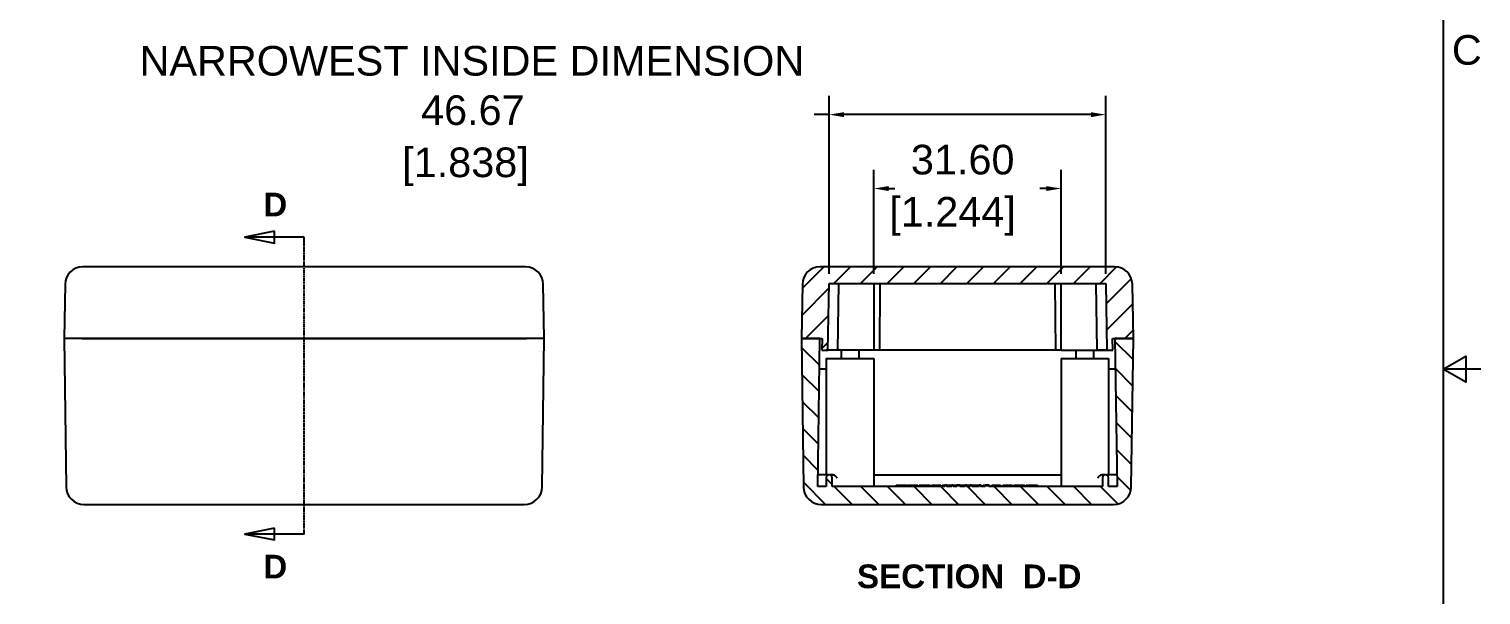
# Model space of a CAD drawing. Extents: x 13 to 546, y 6 to 425.
# Drawn here: x 301.2 to 546.1, y 177.8 to 273.3 of the extents above; entities that cross this region are included whole.
import ezdxf

# ---------------------------------------------------------------- set-up
doc = ezdxf.new("R2010")
doc.units = 0
doc.linetypes.add('DOUBLE_DASH_CHAIN', pattern=[1.2403, 0.6614, -0.0827, 0.1654, -0.0827, 0.1654, -0.0827])
doc.layers.get('0').update_dxf_attribs({"linetype": 'CONTINUOUS'})
doc.layers.get('DEFPOINTS').update_dxf_attribs({"linetype": 'CONTINUOUS'})
for name, color, linetype in [('DIMENSION__ANSI_', 7, 'CONTINUOUS'), ('HATCH__ANSI_', 7, 'CONTINUOUS'), ('SECTION_LINE__ANSI_', 7, 'DOUBLE_DASH_CHAIN'), ('SKETCH_GEOMETRY__ANSI_', 7, 'CONTINUOUS'), ('SYMBOL__ANSI_', 7, 'CONTINUOUS'), ('VISIBLE__ANSI_', 7, 'CONTINUOUS')]:
    doc.layers.add(name, color=color, linetype=linetype)
doc.styles.add('NOTE_TEXT__ANSI_', font='ARIAL.TTF')
doc.styles.add('TEXT_STYLE20', font='ARIAL.TTF')
doc.styles.add('TEXT_STYLE62', font='ARIALBD.TTF')
doc.dimstyles.get("Standard").update_dxf_attribs({"dimtxt": 2.5, "dimasz": 2.5, "dimexe": 1.25, "dimexo": 0.625, "dimtad": 1, "dimcen": 2.5, "dimazin": 3, "dimtfac": 1, "dimtmove": 0, "dimatfit": 3})

# ---------------------------------------------------------------- blocks, each defined once
blk = doc.blocks.new('2DTRANSSECTION3')
at = {"layer": 'SECTION_LINE__ANSI_', "linetype": 'CONTINUOUS'}
for p, q in [((342.57, 239.2), (337.57, 238.2)), ((342.57, 238.2), (337.57, 238.2)), ((337.57, 238.2), (342.57, 237.2)), ((342.57, 237.2), (342.57, 239.2)), ((347.57, 238.2), (342.57, 238.2)), ((342.57, 189.1), (337.57, 188.1)), ((342.57, 187.1), (342.57, 189.1)), ((342.57, 188.1), (337.57, 188.1)), ((337.57, 188.1), (342.57, 187.1)), ((347.57, 188.1), (342.57, 188.1))]:
    blk.add_line(p, q, dxfattribs=at)
at = {"layer": 'SECTION_LINE__ANSI_', "linetype": 'DOUBLE_DASH_CHAIN'}
blk.add_line((347.57, 188.1), (347.57, 238.2), dxfattribs=at)
at = {"layer": 'SECTION_LINE__ANSI_'}
for p, q in [((347.57, 236.85), (347.57, 238.2)), ((347.57, 188.1), (347.57, 189.45))]:
    blk.add_line(p, q, dxfattribs=at)
at = {"layer": 'SECTION_LINE__ANSI_', "linetype": 'CONTINUOUS', "flags": 128}
for points in [[(342.57, 239.2), (337.57, 238.2), (342.57, 237.2), (342.57, 239.2)], [(342.57, 189.1), (337.57, 188.1), (342.57, 187.1), (342.57, 189.1)]]:
    blk.add_lwpolyline(points, dxfattribs=at)
at = {"layer": 'SECTION_LINE__ANSI_'}
for points in [[(342.57, 239.2), (337.57, 238.2), (342.57, 237.2), (342.57, 239.2)], [(342.57, 189.1), (337.57, 188.1), (342.57, 187.1), (342.57, 189.1)]]:
    blk.add_solid(points, dxfattribs=at)
at = {"layer": 'SECTION_LINE__ANSI_', "linetype": 'CONTINUOUS', "style": 'TEXT_STYLE62'}
for p in [(340.68, 241.7), (340.68, 180.6)]:
    blk.add_text('D', height=4, dxfattribs=at).set_placement(p)
blk = doc.blocks.new('*X40')
at = {"layer": 'HATCH__ANSI_', "linetype": 'CONTINUOUS'}
for p, q in [((434.46, 221.1), (434.55, 221)), ((484.36, 220.59), (487.41, 217.54)), ((431.48, 219.59), (434.49, 216.58)), ((484.43, 216.03), (487.34, 213.12)), ((431.54, 215.04), (434.43, 212.15)), ((484.49, 211.48), (487.28, 208.69)), ((431.6, 210.48), (434.37, 207.72)), ((431.67, 205.93), (434.31, 203.29)), ((484.55, 206.93), (487.22, 204.26)), ((431.73, 201.38), (434.25, 198.86)), ((484.62, 202.37), (487.16, 199.83)), ((431.79, 196.82), (435.52, 193.1)), ((435.66, 197.45), (436.66, 196.45)), ((437.01, 196.1), (440.01, 193.1)), ((441.5, 196.1), (444.5, 193.1)), ((445.99, 196.1), (448.99, 193.1)), ((450.48, 196.1), (453.48, 193.1)), ((454.97, 196.1), (457.97, 193.1)), ((459.21, 196.35), (459.3, 196.26)), ((459.46, 196.1), (462.46, 193.1)), ((463.95, 196.1), (466.95, 193.1)), ((468.44, 196.1), (471.44, 193.1)), ((472.93, 196.1), (475.93, 193.1)), ((477.42, 196.1), (480.42, 193.1)), ((481.91, 196.1), (484.83, 193.18)), ((484.68, 197.82), (487.04, 195.46))]:
    blk.add_line(p, q, dxfattribs=at)
blk = doc.blocks.new('*X41')
at = {"layer": 'HATCH__ANSI_', "linetype": 'CONTINUOUS'}
for p, q in [((431.6, 229.55), (435.25, 233.2)), ((436.94, 230.4), (439.74, 233.2)), ((441.43, 230.4), (444.23, 233.2)), ((445.92, 230.4), (448.72, 233.2)), ((450.41, 230.4), (453.21, 233.2)), ((454.9, 230.4), (457.7, 233.2)), ((459.39, 230.4), (462.19, 233.2)), ((463.88, 230.4), (466.68, 233.2)), ((468.37, 230.4), (471.17, 233.2)), ((472.86, 230.4), (475.66, 233.2)), ((477.35, 230.4), (480.15, 233.2)), ((481.84, 230.4), (484.62, 233.18)), ((482.85, 226.92), (487.13, 231.19)), ((431.52, 224.98), (436.1, 229.56)), ((482.93, 222.5), (487.35, 226.93)), ((432.13, 221.1), (436.02, 224.99)), ((486.01, 221.1), (487.43, 222.51)), ((434.93, 219.4), (435.94, 220.42))]:
    blk.add_line(p, q, dxfattribs=at)
blk = doc.blocks.new('*X63')
at = {"layer": 'DIMENSION__ANSI_', "linetype": 'CONTINUOUS', "style": 'NOTE_TEXT__ANSI_'}
for s, p in [('31.60', (449.93, 248.78)), (' [1.244]', (444.34, 239.97))]:
    blk.add_text(s, height=5, dxfattribs=at).set_placement(p)
blk = doc.blocks.new('*D28')
at = {"layer": 'DEFPOINTS', "color": 0}
for p in [(475.26, 246.4), (443.66, 230.4), (475.26, 230.4)]:
    blk.add_point(p, dxfattribs=at)
at = {"layer": 'DIMENSION__ANSI_'}
for p, q in [((443.66, 232), (443.66, 249.57)), ((475.26, 232), (475.26, 249.57)), ((446.16, 246.4), (447.23, 246.4)), ((472.76, 246.4), (471.68, 246.4))]:
    blk.add_line(p, q, dxfattribs=at)
for points in [[(446.16, 246.81), (446.16, 245.98), (443.66, 246.4)], [(472.76, 246.81), (472.76, 245.98), (475.26, 246.4)]]:
    blk.add_solid(points, dxfattribs=at)
blk.add_blockref('*X63', (0, 0), dxfattribs=at)
blk = doc.blocks.new('*X64')
at = {"layer": 'DIMENSION__ANSI_', "linetype": 'CONTINUOUS', "style": 'NOTE_TEXT__ANSI_'}
for s, p in [('NARROWEST INSIDE DIMENSION', (319.79, 265.46)), ('46.67', (367.29, 257.13)), (' [1.838]', (362.17, 248.32))]:
    blk.add_text(s, height=5, dxfattribs=at).set_placement(p)
blk = doc.blocks.new('*D29')
at = {"layer": 'DEFPOINTS', "color": 0}
for p in [(482.79, 258.87), (436.12, 230.4), (482.79, 230.4)]:
    blk.add_point(p, dxfattribs=at)
at = {"layer": 'DIMENSION__ANSI_'}
for p, q in [((436.12, 232), (436.12, 262.04)), ((482.79, 232), (482.79, 262.04)), ((436.12, 258.87), (433.62, 258.87)), ((480.29, 258.87), (438.62, 258.87))]:
    blk.add_line(p, q, dxfattribs=at)
for points in [[(438.62, 259.28), (438.62, 258.45), (436.12, 258.87)], [(480.29, 259.28), (480.29, 258.45), (482.79, 258.87)]]:
    blk.add_solid(points, dxfattribs=at)
blk.add_blockref('*X64', (0, 0), dxfattribs=at)
blk = doc.blocks.new('BORDERS_DEFAULT_BORDER')
at = {"layer": 'SKETCH_GEOMETRY__ANSI_', "flags": 128}
for points in [[(19.05, 12.7), (19.05, 419.1), (539.75, 419.1), (539.75, 12.7), (19.05, 12.7)], [(546.1, 215.9), (539.75, 215.9), (543.56, 218.1), (543.56, 213.7), (539.75, 215.9)]]:
    blk.add_lwpolyline(points, dxfattribs=at)
at = {"layer": 'SYMBOL__ANSI_', "linetype": 'CONTINUOUS', "style": 'TEXT_STYLE20'}
blk.add_text('C', height=5, dxfattribs=at).set_placement((541.19, 267.29))

msp = doc.modelspace()

# ---------------------------------------------------------------- linework, layer by layer
at = {"layer": 'VISIBLE__ANSI_'}
for p, q in [((384.908, 233.196), (310.227, 233.196)), ((484.297, 233.196), (434.615, 233.196)), ((307.227, 230.248), (307.068, 221.096)), ((388.068, 221.096), (387.908, 230.248)), ((431.616, 230.248), (431.456, 221.096)), ((435.922, 219.096), (436.119, 230.396)), ((436.119, 230.396), (482.793, 230.396)), ((437.742, 230.396), (437.564, 219.096)), ((443.656, 230.396), (443.656, 219.096)), ((444.683, 230.396), (444.604, 219.096)), ((474.228, 230.396), (474.308, 219.096)), ((475.256, 219.096), (475.256, 230.396)), ((481.348, 219.096), (481.17, 230.396)), ((482.793, 230.396), (482.99, 219.096)), ((487.456, 221.096), (487.296, 230.248)), ((307.068, 221.096), (307.068, 221.096)), ((307.068, 221.096), (307.417, 196.054)), ((310.067, 221.096), (307.068, 221.096)), ((385.068, 221.096), (310.067, 221.096)), ((310.067, 221.096), (385.068, 221.096)), ((388.068, 221.096), (385.068, 221.096)), ((387.718, 196.054), (388.068, 221.096)), ((388.068, 221.096), (388.068, 221.096)), ((434.556, 221.096), (431.456, 221.096)), ((431.456, 221.096), (431.806, 196.054)), ((431.456, 221.096), (434.956, 221.096)), ((434.207, 196.096), (434.556, 221.096)), ((434.956, 221.096), (434.922, 219.114)), ((483.99, 219.114), (483.956, 221.096)), ((483.956, 221.096), (487.456, 221.096)), ((487.456, 221.096), (484.356, 221.096)), ((484.356, 221.096), (484.705, 196.096)), ((487.106, 196.054), (487.456, 221.096)), ((434.922, 219.114), (435.922, 219.096)), ((435.656, 219.101), (435.656, 219.096)), ((443.656, 219.096), (435.656, 219.096)), ((437.564, 219.096), (435.922, 219.096)), ((438.156, 219.096), (438.156, 217.696)), ((441.156, 219.096), (441.156, 217.696)), ((444.604, 219.096), (443.656, 219.096)), ((474.308, 219.096), (444.604, 219.096)), ((475.256, 219.096), (474.308, 219.096)), ((475.256, 219.096), (483.256, 219.096)), ((477.756, 219.096), (477.756, 217.696)), ((480.756, 219.096), (480.756, 217.696)), ((482.99, 219.096), (481.348, 219.096)), ((482.99, 219.096), (483.99, 219.114)), ((483.256, 219.096), (483.256, 219.101)), ((434.485, 215.996), (435.656, 215.996)), ((435.656, 217.696), (443.656, 217.696)), ((435.656, 217.696), (435.656, 198.096)), ((443.656, 217.696), (443.656, 196.096)), ((475.256, 217.696), (483.256, 217.696)), ((475.256, 217.696), (475.256, 196.096)), ((483.256, 217.696), (483.256, 198.096)), ((483.256, 215.996), (484.427, 215.996)), ((435.656, 196.096), (434.207, 196.096)), ((435.948, 198.096), (434.235, 198.096)), ((435.656, 197.596), (435.656, 196.096)), ((436.805, 198.096), (436.156, 198.096)), ((436.656, 196.096), (436.656, 197.596)), ((455.676, 196.096), (436.656, 196.096)), ((443.656, 198.096), (475.256, 198.096)), ((447.421, 196.346), (448.238, 196.346)), ((447.421, 196.096), (447.421, 196.346)), ((448.238, 196.346), (448.525, 196.346)), ((448.238, 196.096), (448.238, 196.346)), ((448.525, 196.346), (449.293, 196.346)), ((448.525, 196.096), (448.525, 196.346)), ((449.293, 196.096), (449.293, 196.346)), ((449.439, 196.346), (449.755, 196.346)), ((449.439, 196.096), (449.439, 196.346)), ((449.755, 196.346), (450.047, 196.346)), ((449.755, 196.096), (449.755, 196.346)), ((450.047, 196.346), (450.404, 196.346)), ((450.404, 196.346), (451.093, 196.346)), ((451.093, 196.096), (451.093, 196.346)), ((451.303, 196.346), (452.121, 196.346)), ((451.303, 196.096), (451.303, 196.346)), ((452.121, 196.346), (452.407, 196.346)), ((452.121, 196.096), (452.121, 196.346)), ((452.407, 196.346), (453.175, 196.346)), ((452.407, 196.096), (452.407, 196.346)), ((453.175, 196.096), (453.175, 196.346)), ((453.401, 196.346), (453.654, 196.346)), ((453.401, 196.096), (453.401, 196.346)), ((453.654, 196.346), (454.706, 196.346)), ((453.654, 196.096), (453.654, 196.346)), ((454.706, 196.346), (454.977, 196.346)), ((454.706, 196.096), (454.706, 196.346)), ((454.977, 196.096), (454.977, 196.346)), ((455.186, 196.346), (455.566, 196.346)), ((455.186, 196.096), (455.186, 196.346)), ((455.566, 196.346), (455.664, 196.346)), ((455.566, 196.096), (455.566, 196.346)), ((455.664, 196.346), (455.676, 196.346)), ((455.664, 196.096), (455.664, 196.346)), ((455.955, 196.346), (455.676, 196.346)), ((455.676, 196.346), (455.676, 196.096)), ((455.955, 196.096), (455.955, 196.346)), ((455.955, 196.346), (456.127, 196.346)), ((456.812, 196.096), (455.955, 196.096)), ((456.127, 196.346), (456.38, 196.346)), ((456.38, 196.346), (456.812, 196.346)), ((457.077, 196.346), (456.812, 196.346)), ((456.812, 196.346), (456.812, 196.096)), ((457.077, 196.096), (457.077, 196.346)), ((457.687, 196.096), (457.077, 196.096)), ((457.166, 196.346), (457.2, 196.346)), ((457.166, 196.096), (457.166, 196.346)), ((457.2, 196.346), (457.417, 196.346)), ((457.2, 196.096), (457.2, 196.346)), ((457.417, 196.346), (457.687, 196.346)), ((457.417, 196.096), (457.417, 196.346)), ((457.932, 196.346), (457.687, 196.346)), ((457.687, 196.346), (457.687, 196.096)), ((457.932, 196.096), (457.932, 196.346)), ((457.932, 196.346), (457.965, 196.346)), ((457.965, 196.096), (457.932, 196.096)), ((458.198, 196.346), (457.965, 196.346)), ((457.965, 196.346), (457.965, 196.096)), ((458.198, 196.096), (458.198, 196.346)), ((458.198, 196.346), (458.8, 196.346)), ((459.085, 196.096), (458.198, 196.096)), ((458.8, 196.096), (458.8, 196.346)), ((458.8, 196.346), (458.935, 196.346)), ((458.935, 196.096), (458.935, 196.346)), ((458.958, 196.346), (459.085, 196.346)), ((458.958, 196.096), (458.958, 196.346)), ((459.296, 196.346), (459.085, 196.346)), ((459.085, 196.346), (459.085, 196.096)), ((459.296, 196.096), (459.296, 196.346)), ((459.296, 196.346), (459.62, 196.346)), ((459.941, 196.096), (459.296, 196.096)), ((459.62, 196.346), (459.941, 196.346)), ((460.215, 196.346), (459.941, 196.346)), ((459.941, 196.346), (459.941, 196.096)), ((460.215, 196.096), (460.215, 196.346)), ((460.215, 196.346), (460.272, 196.346)), ((461.427, 196.096), (460.215, 196.096)), ((460.272, 196.096), (460.272, 196.346)), ((460.272, 196.346), (460.331, 196.346)), ((460.331, 196.346), (460.499, 196.346)), ((460.331, 196.096), (460.331, 196.346)), ((460.499, 196.346), (461.121, 196.346)), ((460.499, 196.096), (460.499, 196.346)), ((461.121, 196.346), (461.427, 196.346)), ((461.666, 196.346), (461.427, 196.346)), ((461.427, 196.346), (461.427, 196.096)), ((461.666, 196.096), (461.666, 196.346)), ((461.666, 196.346), (461.781, 196.346)), ((462.455, 196.096), (461.666, 196.096)), ((461.781, 196.346), (461.826, 196.346)), ((461.781, 196.096), (461.781, 196.346)), ((461.826, 196.096), (461.826, 196.346)), ((462.118, 196.346), (462.383, 196.346)), ((462.118, 196.096), (462.118, 196.346)), ((462.383, 196.096), (462.383, 196.346)), ((462.701, 196.346), (462.455, 196.346)), ((462.455, 196.346), (462.455, 196.096)), ((462.701, 196.096), (462.701, 196.346)), ((462.705, 196.096), (462.701, 196.096)), ((463.094, 196.346), (462.705, 196.346)), ((462.705, 196.346), (462.705, 196.096)), ((463.094, 196.096), (463.094, 196.346)), ((463.094, 196.346), (463.191, 196.346)), ((482.256, 196.096), (463.094, 196.096)), ((463.191, 196.096), (463.191, 196.346)), ((463.569, 196.346), (463.614, 196.346)), ((463.569, 196.096), (463.569, 196.346)), ((463.614, 196.346), (465.063, 196.346)), ((463.614, 196.096), (463.614, 196.346)), ((465.063, 196.096), (465.063, 196.346)), ((465.433, 196.346), (465.749, 196.346)), ((465.433, 196.096), (465.433, 196.346)), ((465.749, 196.346), (466.041, 196.346)), ((465.749, 196.096), (465.749, 196.346)), ((466.041, 196.346), (466.398, 196.346)), ((466.398, 196.346), (467.087, 196.346)), ((467.087, 196.096), (467.087, 196.346)), ((467.297, 196.346), (468.114, 196.346)), ((467.297, 196.096), (467.297, 196.346)), ((468.114, 196.346), (468.401, 196.346)), ((468.114, 196.096), (468.114, 196.346)), ((468.401, 196.346), (469.169, 196.346)), ((468.401, 196.096), (468.401, 196.346)), ((469.169, 196.096), (469.169, 196.346)), ((469.377, 196.346), (469.732, 196.346)), ((469.377, 196.096), (469.377, 196.346)), ((469.732, 196.346), (470.212, 196.346)), ((469.732, 196.096), (469.732, 196.346)), ((470.212, 196.346), (470.319, 196.346)), ((470.319, 196.346), (470.415, 196.346)), ((470.319, 196.096), (470.319, 196.346)), ((470.415, 196.346), (470.889, 196.346)), ((470.889, 196.346), (471.287, 196.346)), ((470.889, 196.096), (470.889, 196.346)), ((471.287, 196.096), (471.287, 196.346)), ((482.756, 198.096), (482.107, 198.096)), ((482.256, 197.596), (482.256, 196.096)), ((484.677, 198.096), (482.964, 198.096)), ((483.256, 196.096), (483.256, 197.596)), ((484.705, 196.096), (483.256, 196.096)), ((310.417, 193.096), (384.718, 193.096)), ((434.805, 193.096), (484.107, 193.096))]:
    msp.add_line(p, q, dxfattribs=at)
at = {"layer": 'VISIBLE__ANSI_', "flags": 128}
for points in [[(435.948, 198.096), (435.95, 198.096), (435.953, 198.096), (435.955, 198.096), (435.958, 198.095), (435.96, 198.095), (435.963, 198.095), (435.965, 198.094), (435.968, 198.094), (435.97, 198.093), (435.973, 198.092), (435.976, 198.091), (435.978, 198.09), (435.981, 198.09), (435.983, 198.089), (435.986, 198.087), (435.989, 198.086), (435.991, 198.085), (435.994, 198.084), (435.997, 198.082), (435.999, 198.081), (436.002, 198.079), (436.005, 198.078), (436.007, 198.076), (436.01, 198.074)], [(436.805, 198.096), (436.838, 198.094), (436.871, 198.089), (436.905, 198.08), (436.938, 198.068), (436.972, 198.053), (437.004, 198.036), (437.036, 198.016), (437.066, 197.995), (437.096, 197.972), (437.124, 197.949), (437.15, 197.925), (437.176, 197.901), (437.2, 197.876), (437.224, 197.851), (437.248, 197.825), (437.271, 197.798), (437.294, 197.772), (437.316, 197.745), (437.337, 197.719), (437.358, 197.693), (437.378, 197.667), (437.397, 197.643), (437.416, 197.619), (437.434, 197.596)], [(481.478, 197.596), (481.496, 197.619), (481.515, 197.643), (481.534, 197.667), (481.554, 197.693), (481.575, 197.719), (481.596, 197.745), (481.618, 197.772), (481.641, 197.798), (481.664, 197.825), (481.687, 197.851), (481.712, 197.876), (481.736, 197.901), (481.761, 197.925), (481.788, 197.949), (481.816, 197.972), (481.845, 197.995), (481.876, 198.016), (481.907, 198.036), (481.94, 198.053), (481.973, 198.068), (482.007, 198.08), (482.04, 198.089), (482.074, 198.094), (482.107, 198.096)], [(482.902, 198.074), (482.904, 198.076), (482.907, 198.078), (482.91, 198.079), (482.912, 198.081), (482.915, 198.082), (482.918, 198.084), (482.921, 198.085), (482.923, 198.086), (482.926, 198.087), (482.928, 198.089), (482.931, 198.09), (482.934, 198.09), (482.936, 198.091), (482.939, 198.092), (482.942, 198.093), (482.944, 198.094), (482.947, 198.094), (482.949, 198.095), (482.952, 198.095), (482.954, 198.095), (482.957, 198.096), (482.959, 198.096), (482.962, 198.096), (482.964, 198.096)]]:
    msp.add_lwpolyline(points, dxfattribs=at)
at = {"layer": 'VISIBLE__ANSI_'}
for centre, radius, start, end in [((310.227, 230.196), 3, 90, 179), ((384.908, 230.196), 3, 1, 90), ((434.615, 230.196), 3, 90, 179), ((484.297, 230.196), 3, 1, 90), ((310.417, 196.096), 3, 180.8, 270), ((384.718, 196.096), 3, 270, 359.2), ((434.805, 196.096), 3, 180.8, 270), ((436.156, 197.596), 0.5, 0, 180), ((482.756, 197.596), 0.5, 0, 180), ((484.107, 196.096), 3, 270, 359.2)]:
    msp.add_arc(centre, radius, start, end, dxfattribs=at)

# ---------------------------------------------------------------- block references
msp.add_blockref('BORDERS_DEFAULT_BORDER', (0, 0))
at = {"layer": 'HATCH__ANSI_'}
for name in ['*X41', '*X40']:
    msp.add_blockref(name, (0, 0), dxfattribs=at)
at = {"layer": 'SECTION_LINE__ANSI_'}
msp.add_blockref('2DTRANSSECTION3', (0, 0), dxfattribs=at)

# ---------------------------------------------------------------- texts
at = {"layer": 'SYMBOL__ANSI_', "linetype": 'CONTINUOUS', "style": 'TEXT_STYLE62'}
msp.add_text('SECTION  D-D', height=4, dxfattribs=at).set_placement((440.838, 178.959, -64.994))

# ---------------------------------------------------------------- dimensions: what is measured, and where the dimension line sits
at = {"layer": 'DIMENSION__ANSI_'}
dim = msp.add_linear_dim(base=(482.793, 258.867), p1=(436.119, 230.396), p2=(482.793, 230.396), angle=180, text='NARROWEST INSIDE DIMENSION\\P<>', dimstyle='Standard', dxfattribs=at)
dim.commit()
dim.dimension.update_dxf_attribs({"geometry": '*D29', "text_midpoint": (377.294, 258.867), "dimtype": 160})
dim = msp.add_linear_dim(base=(475.256, 246.396), p1=(443.656, 230.396), p2=(475.256, 230.396), angle=180, dimstyle='Standard', dxfattribs=at)
dim.commit()
dim.dimension.update_dxf_attribs({"geometry": '*D28', "text_midpoint": (459.456, 246.396), "dimtype": 160})

doc.saveas('drawing.dxf')
